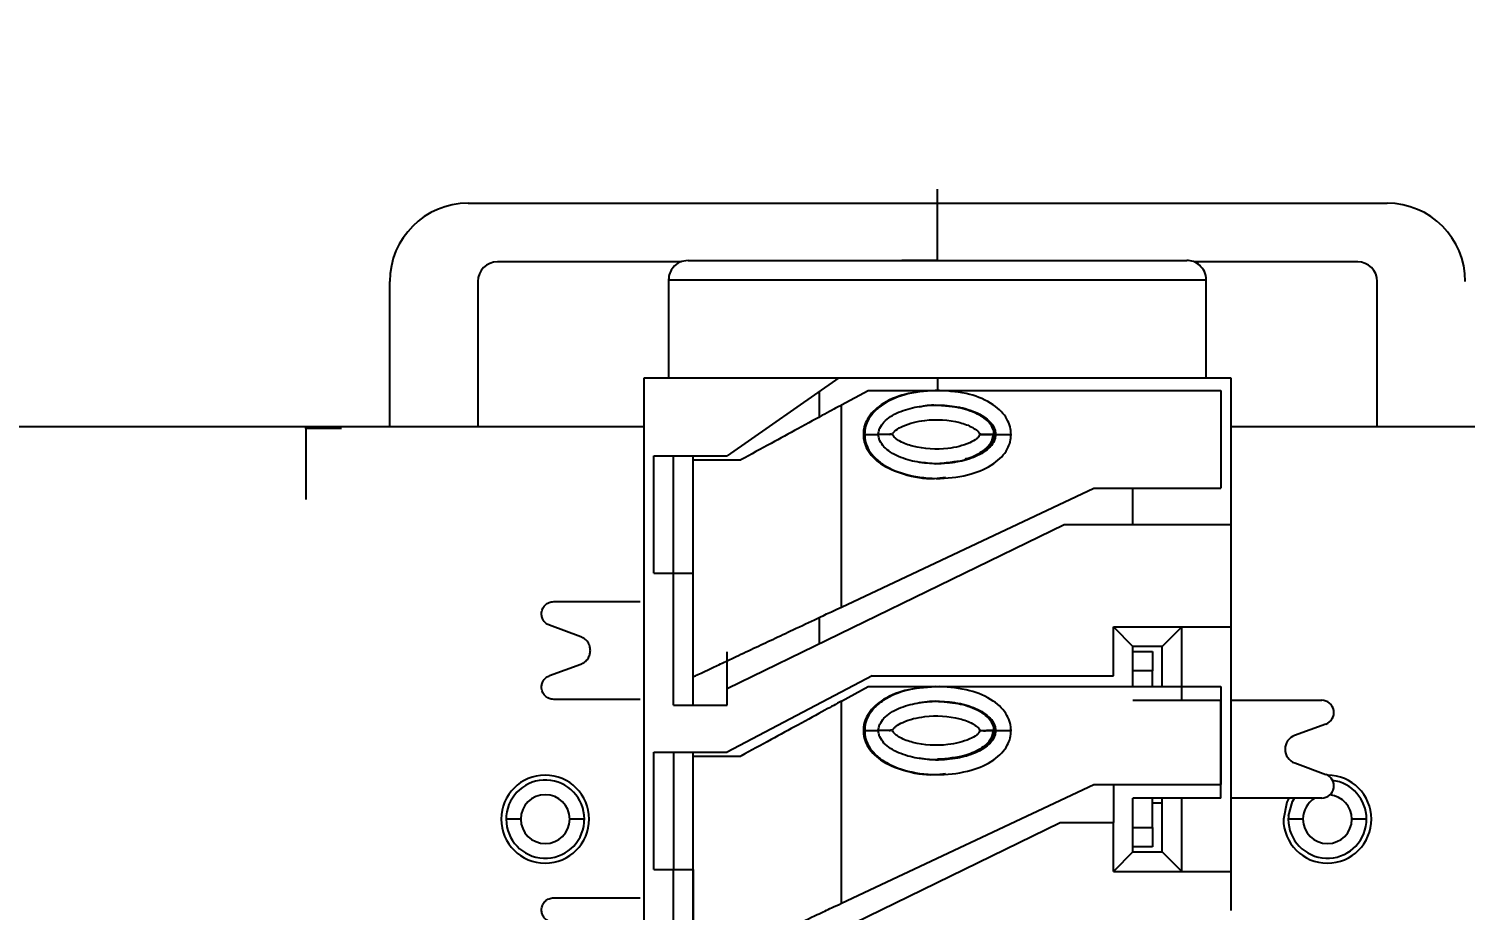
# Model space of a CAD drawing. Extents: x -34 to 51106, y -14166 to 1700.
# Drawn here: x 441.13 to 455.82, y 114.3 to 123.32 of the extents above; entities that cross this region are included whole.
import ezdxf

# ---------------------------------------------------------------- set-up
doc = ezdxf.new("R2010")
doc.units = 0
doc.layers.get('0').update_dxf_attribs({"linetype": 'CONTINUOUS'})
doc.layers.get('DEFPOINTS').update_dxf_attribs({"linetype": 'CONTINUOUS'})
doc.layers.add('РАЗМЕРЫ', color=2, linetype='CONTINUOUS')
doc.styles.add('ARIAL', font='arial.ttf', dxfattribs={"height": 3})
doc.dimstyles.new('BASA', dxfattribs={"dimtxt": 3, "dimasz": 3, "dimexe": 1.25, "dimexo": 0, "dimgap": 0, "dimtad": 0, "dimjust": 4, "dimtoh": 1, "dimdec": 1, "dimtxsty": 'ARIAL', "dimblk1": 'DOTSMALL', "dimblk2": 'OPEN', "dimsah": 1, "dimcen": 2.5, "dimclrd": 256, "dimclre": 256, "dimclrt": 256, "dimazin": 3, "dimtfac": 1, "dimtdec": 1, "dimtmove": 0, "dimatfit": 3})

# ---------------------------------------------------------------- blocks, each defined once
blk = doc.blocks.new('_DOTSMALL')
at = {"color": 0, "linetype": 'BYBLOCK', "const_width": 0.5}
blk.add_lwpolyline([(-0.0625, 0, 1), (0.0625, 0, 1)], format="xyb", close=True, dxfattribs=at)
blk = doc.blocks.new('_OPEN')
at = {"color": 0, "linetype": 'BYBLOCK'}
for p, q in [((-1, 0.1667), (0, 0)), ((-1, -0.1667), (0, 0)), ((0, 0), (-1, 0))]:
    blk.add_line(p, q, dxfattribs=at)
blk = doc.blocks.new('*D301')
at = {"layer": 'DEFPOINTS', "color": 0}
for p in [(548.284, 191.056), (273.284, 25.089), (548.284, -22.397)]:
    blk.add_point(p, dxfattribs=at)
at = {"layer": 'РАЗМЕРЫ'}
for p, q in [((548.284, 191.056), (548.284, -23.647)), ((273.284, 25.089), (273.284, -23.647)), ((273.284, -22.397), (545.284, -22.397))]:
    blk.add_line(p, q, dxfattribs=at)
at = {"layer": 'РАЗМЕРЫ', "xscale": 3, "yscale": 3, "zscale": 3, "rotation": 180}
blk.add_blockref('_DOTSMALL', (273.284, -22.397), dxfattribs=at)
at = {"layer": 'РАЗМЕРЫ', "xscale": 3, "yscale": 3, "zscale": 3}
blk.add_blockref('_OPEN', (548.284, -22.397), dxfattribs=at)
at = {"layer": 'РАЗМЕРЫ', "insert": (548.284, -31.034), "char_height": 3, "attachment_point": 5, "rotation": 90, "style": 'ARIAL'}
blk.add_mtext('275±0,2', dxfattribs=at)

msp = doc.modelspace()

# ---------------------------------------------------------------- linework, layer by layer
for p, q in [((450.4241, 120.9509), (450.4241, 121.6803)), ((445.6227, 121.5356), (455.0227, 121.5356)), ((447.8058, 120.9356), (445.9227, 120.9356)), ((447.8741, 120.9509), (452.9741, 120.9509)), ((450.4241, 120.9509), (450.0594, 120.9509)), ((454.7227, 120.9356), (453.0507, 120.9356)), ((444.8227, 119.2509), (444.8227, 120.7356)), ((445.7227, 120.7356), (445.7227, 119.2509)), ((447.6741, 120.7509), (453.1741, 120.7509)), ((447.6741, 120.7509), (447.6741, 119.7509)), ((453.1741, 119.7509), (453.1741, 120.7509)), ((454.9227, 119.2509), (454.9227, 120.7356)), ((447.4241, 110.2009), (447.4241, 119.7509)), ((447.4241, 119.7509), (449.2784, 119.7509)), ((449.4166, 119.7509), (448.2741, 118.9509)), ((449.2784, 119.7509), (452.729, 119.7509)), ((450.4241, 119.7509), (450.4241, 119.6209)), ((452.729, 119.7509), (453.4241, 119.7509)), ((453.4241, 119.7509), (453.4241, 118.2509)), ((449.2172, 119.3489), (449.2172, 119.6113)), ((449.4418, 119.4721), (449.7141, 119.6209)), ((449.7141, 119.6209), (450.4443, 119.6209)), ((450.4443, 119.6209), (453.3241, 119.6209)), ((453.3241, 119.6209), (453.3241, 118.6209)), ((449.4418, 117.4053), (449.4418, 119.4721)), ((450.5736, 119.4537), (450.4045, 119.4709)), ((430.8941, 119.2509), (447.4241, 119.2509)), ((443.9627, 119.2356), (444.3274, 119.2356)), ((443.9627, 119.2356), (443.9627, 118.5061)), ((451.0062, 119.1709), (451.0036, 119.1709)), ((453.4241, 119.2509), (466.3684, 119.2509)), ((447.5241, 117.7509), (447.5241, 118.9509)), ((447.5241, 118.9509), (448.2741, 118.9509)), ((447.7241, 117.7509), (447.7241, 118.9509)), ((447.9241, 118.9109), (447.9241, 118.9509)), ((447.9241, 116.6909), (447.9241, 118.9109)), ((449.4418, 117.4053), (452.0241, 118.6209)), ((452.0241, 118.6209), (453.3241, 118.6209)), ((452.4241, 118.2509), (452.4241, 118.6209)), ((448.2741, 116.5709), (451.7186, 118.2509)), ((451.7186, 118.2509), (453.4241, 118.2509)), ((453.4241, 118.2509), (453.4241, 117.2009)), ((447.5241, 117.7509), (447.7241, 117.7509)), ((447.7241, 116.4009), (447.7241, 117.7509)), ((447.7241, 117.7509), (447.9241, 117.7509)), ((447.9241, 116.4009), (447.9241, 117.7509)), ((446.4991, 117.4609), (447.3838, 117.4609)), ((449.2172, 117.0309), (449.2172, 117.2995)), ((446.7756, 117.1018), (446.4562, 117.2185)), ((452.2241, 116.7009), (452.2241, 117.2009)), ((452.2241, 117.2009), (453.4241, 117.2009)), ((452.2241, 117.2009), (452.4241, 117.0009)), ((452.9241, 117.2009), (452.7241, 117.0009)), ((452.9241, 116.4509), (452.9241, 117.2009)), ((453.4241, 117.2009), (453.4241, 114.7009)), ((452.7241, 117.0009), (452.4241, 117.0009)), ((452.4241, 116.9509), (452.4241, 117.0009)), ((452.7241, 116.5909), (452.7241, 117.0009)), ((446.4562, 116.7033), (446.7756, 116.82)), ((448.2741, 116.5709), (448.2741, 116.9462)), ((452.4241, 116.9509), (452.6241, 116.9509)), ((452.4241, 116.7509), (452.4241, 116.9509)), ((452.6241, 116.9509), (452.6241, 116.7509)), ((449.7561, 116.7009), (448.2741, 115.9209)), ((449.7561, 116.7009), (452.2241, 116.7009)), ((452.6241, 116.7509), (452.4241, 116.7509)), ((452.4241, 116.5906), (452.4241, 116.7509)), ((452.6241, 116.5906), (452.6241, 116.7509)), ((448.2741, 116.4009), (448.2741, 116.5709)), ((449.4418, 116.4421), (449.7141, 116.5909)), ((449.7141, 116.5909), (450.4443, 116.5909)), ((450.4443, 116.5909), (453.3241, 116.5909)), ((453.3241, 116.5909), (453.3241, 115.5909)), ((447.3838, 116.4609), (446.4991, 116.4609)), ((447.7241, 116.4009), (448.2741, 116.4009)), ((449.4418, 114.3753), (449.4418, 116.4421)), ((450.5736, 116.4237), (450.4045, 116.4409)), ((452.4241, 116.4509), (453.3241, 116.4509)), ((453.3241, 115.4509), (453.3241, 116.4509)), ((453.4241, 116.4509), (454.3541, 116.4509)), ((451.0062, 116.1409), (451.0036, 116.1409)), ((454.3969, 116.2084), (454.0776, 116.0918)), ((447.5241, 115.9209), (448.2741, 115.9209)), ((447.5241, 114.7209), (447.5241, 115.9209)), ((447.7241, 115.9209), (447.7241, 114.7209)), ((447.9241, 115.8809), (447.9241, 115.9209)), ((447.9241, 113.6609), (447.9241, 115.8809)), ((454.0779, 115.8099), (454.397, 115.6933)), ((449.4418, 114.3753), (452.0241, 115.5909)), ((452.0241, 115.5909), (453.3241, 115.5909)), ((452.2241, 115.5909), (452.2241, 115.2009)), ((453.3241, 115.4509), (452.4241, 115.4509)), ((452.4241, 115.1509), (452.4241, 115.4509)), ((452.6241, 115.1509), (452.6241, 115.4509)), ((452.6241, 115.4009), (452.7241, 115.4009)), ((452.7241, 114.9009), (452.7241, 115.4509)), ((452.9241, 114.7009), (452.9241, 115.4509)), ((454.3541, 115.4509), (453.4241, 115.4509)), ((446.1627, 115.2356), (446.0127, 115.2356)), ((446.8127, 115.2356), (446.6627, 115.2356)), ((448.2741, 113.5409), (451.6776, 115.2009)), ((451.6776, 115.2009), (452.2241, 115.2009)), ((452.2241, 114.7009), (452.2241, 115.2009)), ((454.1627, 115.2356), (454.0127, 115.2356)), ((454.8127, 115.2356), (454.6627, 115.2356)), ((452.4241, 115.1509), (452.6241, 115.1509)), ((452.4241, 114.9509), (452.4241, 115.1509)), ((452.6241, 115.1509), (452.6241, 114.9509)), ((452.4241, 114.9009), (452.2241, 114.7009)), ((452.6241, 114.9509), (452.4241, 114.9509)), ((452.4241, 114.9009), (452.4241, 114.9509)), ((452.4241, 114.9009), (452.7241, 114.9009)), ((452.7241, 114.9009), (452.9241, 114.7009)), ((447.5241, 114.7209), (447.7241, 114.7209)), ((447.7241, 113.3709), (447.7241, 114.7209)), ((447.7241, 114.7209), (447.9241, 114.7209)), ((447.9241, 114.7209), (447.9241, 113.3709)), ((452.2241, 114.7009), (453.4241, 114.7009)), ((453.4241, 114.7009), (453.4241, 114.3009)), ((446.4991, 114.4309), (447.3838, 114.4309))]:
    msp.add_line(p, q)
at = {"flags": 128}
for points in [[(454.0175, 115.4509), (453.997, 115.4078), (453.9627, 115.2356)], [(454.0142, 115.2706), (454.056, 115.4165), (454.0756, 115.4509)]]:
    msp.add_lwpolyline(points, dxfattribs=at)
for centre, radius, start, end in [((445.6227, 120.7356), 0.8, 90, 180), ((455.0227, 120.7356), 0.8, 0, 90), ((445.9227, 120.7356), 0.2, 90, 180), ((452.9741, 120.7509), 0.2, 49.19637, 90), ((454.7227, 120.7356), 0.2, 0, 90), ((454.3541, 116.3259), 0.125, 290.02129, 90), ((454.1291, 115.9509), 0.15, 110.07253, 250.03034), ((446.4117, 115.2356), 0.45, 0, 180), ((446.4127, 115.2356), 0.4, 360, 174.97911), ((454.3541, 115.5759), 0.125, 270, 69.92747), ((454.4127, 115.2356), 0.45, 0, 89.8418), ((454.4127, 115.2356), 0.4, 360, 82.38225), ((446.4127, 115.2356), 0.25, 0, 180), ((454.4127, 115.2356), 0.25, 120.56197, 180), ((454.4127, 115.2356), 0.25, 0, 83.94769), ((446.4117, 115.2356), 0.45, 180, 0), ((446.4127, 115.2356), 0.4, 174.97911, 180), ((446.4127, 115.2356), 0.4, 180, 354.97911), ((446.4127, 115.2356), 0.25, 180, 0), ((446.4127, 115.2356), 0.4, 354.97911, 360), ((454.4127, 115.2356), 0.45, 180, 0), ((454.4127, 115.2356), 0.4, 174.97911, 180), ((454.4127, 115.2356), 0.4, 180, 354.97911), ((454.4127, 115.2356), 0.25, 180, 0), ((454.4127, 115.2356), 0.4, 354.97911, 360)]:
    msp.add_arc(centre, radius, start, end)
for points, knots in [([(447.8741, 120.9509), (447.8447, 120.9471), (447.786, 120.9395), (447.7203, 120.886), (447.6811, 120.8201), (447.6764, 120.7739), (447.6741, 120.7509)], [0, 0, 0, 0, 0.2795901, 0.559305, 0.7797089, 1, 1, 1, 1]), ([(453.1042, 120.9015), (453.1033, 120.9027), (453.0885, 120.9222), (453.0417, 120.9427), (452.9966, 120.9481), (452.9741, 120.9509)], [0, 0, 0, 0, 0.0319908, 0.5163931, 1, 1, 1, 1]), ([(453.1741, 120.7509), (453.1707, 120.7807), (453.164, 120.8387), (453.1238, 120.8809), (453.1042, 120.9015)], [0, 0, 0, 0, 0.5135389, 1, 1, 1, 1]), ([(450.402, 119.6209), (450.2973, 119.6135), (450.1041, 119.5998), (449.8887, 119.509), (449.7657, 119.41), (449.7077, 119.332), (449.6714, 119.2513), (449.6678, 119.197), (449.666, 119.1709)], [0, 0, 0, 0, 0.3316501, 0.6118497, 0.7243361, 0.8285532, 0.917613, 1, 1, 1, 1]), ([(450.4443, 119.6209), (450.3359, 119.6154), (450.1357, 119.6052), (449.9114, 119.5148), (449.7831, 119.4145), (449.7227, 119.3355), (449.6847, 119.2532), (449.6809, 119.1976), (449.6791, 119.1709)], [0, 0, 0, 0, 0.3326835, 0.6143126, 0.7263132, 0.830069, 0.9181123, 1, 1, 1, 1]), ([(451.177, 119.1709), (451.1752, 119.1968), (451.1715, 119.251), (451.1357, 119.3314), (451.0779, 119.4094), (450.9557, 119.5081), (450.7412, 119.5992), (450.5487, 119.6132), (450.4443, 119.6209)], [0, 0, 0, 0, 0.08220767, 0.17157786, 0.27533065, 0.38837362, 0.6679445, 1, 1, 1, 1]), ([(449.4418, 119.4721), (449.3901, 119.4435), (449.276, 119.3803), (449.0116, 119.2375), (448.7088, 119.0717), (448.5164, 118.9667), (448.4141, 118.9109)], [0, 0, 0, 0, 0.22443111, 0.49531627, 0.73171804, 1, 1, 1, 1]), ([(449.821, 119.1709), (449.8217, 119.1817), (449.8232, 119.2039), (449.8387, 119.249), (449.8771, 119.3032), (449.9443, 119.3565), (450.0566, 119.4151), (450.2177, 119.4596), (450.4202, 119.4766), (450.6227, 119.4595), (450.7839, 119.4151), (450.8961, 119.3565), (450.9634, 119.3032), (451.0017, 119.249), (451.0173, 119.2039), (451.0187, 119.1817), (451.0194, 119.1709)], [0, 0, 0, 0, 0.0223801, 0.0458065, 0.0976809, 0.1572211, 0.2219214, 0.3589925, 0.4999962, 0.6410523, 0.7780941, 0.8428195, 0.9023153, 0.9542096, 0.9776199, 1, 1, 1, 1]), ([(450.2381, 119.4537), (450.2944, 119.4652), (450.3508, 119.4766), (450.4072, 119.4709), (450.4072, 119.4709)], [0, 0, 0, 0, 0.999644, 1, 1, 1, 1]), ([(450.4072, 119.4709), (450.4839, 119.4665), (450.6291, 119.4582), (450.7976, 119.405), (450.9037, 119.3421), (450.9598, 119.2902), (450.9981, 119.2329), (451.0036, 119.1908), (451.0062, 119.1709)], [0, 0, 0, 0, 0.3181275, 0.601832, 0.7219746, 0.8264922, 0.9175388, 1, 1, 1, 1]), ([(449.963, 119.1709), (449.9671, 119.1784), (449.9762, 119.195), (450.0113, 119.226), (450.1127, 119.2813), (450.3347, 119.332), (450.584, 119.3197), (450.7624, 119.257), (450.826, 119.2152), (450.851, 119.1901), (450.8583, 119.1769), (450.8617, 119.1708)], [0, 0, 0, 0, 0.0261599, 0.057698, 0.1416689, 0.3787543, 0.7466604, 0.8922456, 0.9539268, 0.9785807, 1, 1, 1, 1]), ([(451.0036, 119.1709), (451.001, 119.1908), (450.9955, 119.2329), (450.9571, 119.2902), (450.9011, 119.3422), (450.7949, 119.4044), (450.6818, 119.4449), (450.5936, 119.4521), (450.5736, 119.4537)], [0, 0, 0, 0, 0.1077757, 0.226772, 0.3633747, 0.5203992, 0.8911966, 1, 1, 1, 1]), ([(449.666, 119.1709), (449.6675, 119.1457), (449.6707, 119.0929), (449.7053, 119.0139), (449.7615, 118.9366), (449.8798, 118.8373), (450.0933, 118.7509), (450.3249, 118.7083), (450.469, 118.7287), (450.5072, 118.734)], [0, 0, 0, 0, 0.0713458, 0.1497316, 0.2415625, 0.3423356, 0.5858179, 0.8901936, 1, 1, 1, 1]), ([(449.6791, 119.1709), (449.681, 119.144), (449.6849, 119.0878), (449.7232, 119.0051), (449.7849, 118.9255), (449.9127, 118.8259), (450.1396, 118.7394), (450.4488, 118.7085), (450.7521, 118.7486), (450.9649, 118.8386), (451.0822, 118.9375), (451.138, 119.0145), (451.1725, 119.0933), (451.1756, 119.1458), (451.177, 119.1709)], [0, 0, 0, 0, 0.04185758, 0.08734566, 0.14001746, 0.1982332, 0.33859456, 0.51312931, 0.68028348, 0.8131942, 0.86789712, 0.91828663, 0.96095311, 1, 1, 1, 1]), ([(449.6791, 119.1709), (449.6978, 119.1709), (449.7267, 119.1709), (449.7606, 119.1709), (449.7835, 119.1709), (449.8016, 119.1709), (449.8185, 119.1709), (449.82, 119.1709), (449.821, 119.1709)], [0, 0, 0, 0, 0.2394715, 0.3683814, 0.5000243, 0.6316636, 0.7605633, 1, 1, 1, 1]), ([(449.9473, 119.1709), (449.9473, 119.1709), (449.9473, 119.1709), (449.9471, 119.1708), (449.9466, 119.1708), (449.9446, 119.1708), (449.9276, 119.1703), (449.8987, 119.1715), (449.8681, 119.171), (449.853, 119.1708), (449.8475, 119.1709), (449.8453, 119.1709), (449.8378, 119.1709), (449.824, 119.1709), (449.8082, 119.1709), (449.8067, 119.1709), (449.8058, 119.1709)], [0, 0, 0, 0, 0.0000569, 0.0005192, 0.0018171, 0.0067621, 0.0262304, 0.2205017, 0.383874, 0.4728577, 0.474236, 0.4843593, 0.5119088, 0.6158761, 0.7812284, 1, 1, 1, 1]), ([(451.0194, 119.1709), (451.0187, 119.16), (451.0173, 119.1379), (451.0017, 119.0928), (450.9634, 119.0386), (450.8961, 118.9852), (450.7838, 118.9266), (450.6227, 118.8822), (450.4202, 118.8651), (450.2177, 118.8822), (450.0566, 118.9266), (449.9443, 118.9852), (449.877, 119.0386), (449.8387, 119.0928), (449.8232, 119.1379), (449.8217, 119.16), (449.821, 119.1709)], [0, 0, 0, 0, 0.0223801, 0.0458065, 0.0976809, 0.1572211, 0.2219214, 0.3589925, 0.4999962, 0.6410523, 0.7780941, 0.8428195, 0.9023153, 0.9542096, 0.9776199, 1, 1, 1, 1]), ([(449.9307, 119.1703), (449.9343, 119.1721), (449.9421, 119.1759), (449.9504, 119.1785), (449.9549, 119.1799)], [0, 0, 0, 0, 0.45955689, 1, 1, 1, 1]), ([(450.8617, 119.1708), (450.8576, 119.1633), (450.8485, 119.1467), (450.8134, 119.1158), (450.712, 119.0604), (450.49, 119.0098), (450.2408, 119.0221), (450.0623, 119.0848), (449.9987, 119.1265), (449.9738, 119.1516), (449.9664, 119.1648), (449.963, 119.1709)], [0, 0, 0, 0, 0.0261599, 0.057698, 0.1416689, 0.3787543, 0.7466604, 0.8922456, 0.9539268, 0.9785807, 1, 1, 1, 1]), ([(450.4045, 118.8709), (450.4813, 118.8753), (450.6265, 118.8835), (450.7949, 118.9368), (450.9011, 118.9996), (450.9572, 119.0515), (450.9955, 119.1089), (451.001, 119.1509), (451.0036, 119.1709)], [0, 0, 0, 0, 0.31818545, 0.60186606, 0.72199836, 0.82650686, 0.91754557, 1, 1, 1, 1]), ([(451.0062, 119.1709), (451.0036, 119.1509), (450.9981, 119.1089), (450.9598, 119.0516), (450.9037, 118.9995), (450.7975, 118.9374), (450.6844, 118.8968), (450.5962, 118.8896), (450.5762, 118.888)], [0, 0, 0, 0, 0.1077748, 0.2267698, 0.3633709, 0.5203935, 0.8911875, 1, 1, 1, 1]), ([(450.9936, 119.1726), (450.9907, 119.1523), (450.9848, 119.1115), (450.9626, 119.0757), (450.9495, 119.0597), (450.9491, 119.0592), (450.9476, 119.0573), (450.9418, 119.0505), (450.9196, 119.0264), (450.8491, 118.9727), (450.7721, 118.928), (450.7119, 118.9196), (450.709, 118.9192)], [0, 0, 0, 0, 0.1508884, 0.3025416, 0.3027165, 0.3040111, 0.3075341, 0.3206884, 0.3701981, 0.5494406, 0.97871, 1, 1, 1, 1]), ([(451.0026, 119.1708), (451.0012, 119.1708), (450.9983, 119.1708), (450.9837, 119.1708), (450.9568, 119.1709), (450.9183, 119.1705), (450.8847, 119.1701), (450.8616, 119.1703), (450.85, 119.1707), (450.846, 119.1709)], [0, 0, 0, 0, 0.14676399, 0.28104117, 0.49993763, 0.70282515, 0.85156901, 0.94879622, 1, 1, 1, 1]), ([(450.8461, 119.1709), (450.8461, 119.1709), (450.8461, 119.1709), (450.8462, 119.1709), (450.8473, 119.1708), (450.8651, 119.171), (450.9029, 119.17), (450.948, 119.1709), (450.9786, 119.1716), (450.9897, 119.1721), (450.9927, 119.1724), (450.9934, 119.1725), (450.9936, 119.1726), (450.9936, 119.1726), (450.9936, 119.1726), (450.9936, 119.1726), (450.9936, 119.1726)], [0, 0, 0, 0, 0.00010894, 0.00050421, 0.0016655, 0.02263723, 0.36157861, 0.77064078, 0.93778796, 0.98509778, 0.99650594, 0.99913869, 0.99948503, 0.99971572, 0.99985722, 1, 1, 1, 1]), ([(451.0194, 119.1709), (451.0224, 119.1709), (451.027, 119.1709), (451.0475, 119.1709), (451.0681, 119.1709), (451.0931, 119.1709), (451.1289, 119.1709), (451.1581, 119.1709), (451.177, 119.1709)], [0, 0, 0, 0, 0.239423, 0.3683177, 0.4999548, 0.6315989, 0.7605132, 1, 1, 1, 1]), ([(450.5762, 118.888), (450.5198, 118.8794), (450.4071, 118.8623), (450.2944, 118.8794), (450.2381, 118.888)], [0, 0, 0, 0, 0.4999871, 1, 1, 1, 1]), ([(447.9241, 116.6909), (447.9272, 116.6924), (447.9335, 116.6956), (447.9849, 116.7202), (448.0682, 116.7591), (448.1873, 116.8146), (448.3463, 116.89), (448.5358, 116.9787), (448.7437, 117.0767), (448.9694, 117.1829), (449.1778, 117.2811), (449.3442, 117.3591), (449.4104, 117.3904), (449.4418, 117.4053)], [0, 0, 0, 0, 0.0700259, 0.1429749, 0.2194126, 0.2998308, 0.3877387, 0.4931668, 0.5885264, 0.6902003, 0.8222869, 0.915661, 1, 1, 1, 1]), ([(450.402, 116.5909), (450.2973, 116.5835), (450.1041, 116.5698), (449.8887, 116.479), (449.7657, 116.38), (449.7077, 116.302), (449.6714, 116.2213), (449.6678, 116.167), (449.666, 116.1409)], [0, 0, 0, 0, 0.33165011, 0.61184974, 0.72433615, 0.82855315, 0.91761296, 1, 1, 1, 1]), ([(450.4443, 116.5909), (450.3359, 116.5854), (450.1357, 116.5752), (449.9114, 116.4848), (449.7831, 116.3845), (449.7227, 116.3055), (449.6847, 116.2232), (449.6809, 116.1676), (449.6791, 116.1409)], [0, 0, 0, 0, 0.3326835, 0.6143126, 0.7263132, 0.830069, 0.9181123, 1, 1, 1, 1]), ([(451.177, 116.1409), (451.1752, 116.1668), (451.1715, 116.221), (451.1357, 116.3014), (451.0779, 116.3794), (450.9557, 116.4781), (450.7412, 116.5692), (450.5487, 116.5832), (450.4443, 116.5909)], [0, 0, 0, 0, 0.0822077, 0.1715779, 0.2753307, 0.3883736, 0.6679445, 1, 1, 1, 1]), ([(449.4418, 116.4421), (449.3901, 116.4135), (449.276, 116.3503), (449.0116, 116.2075), (448.7088, 116.0417), (448.5164, 115.9367), (448.4141, 115.8809)], [0, 0, 0, 0, 0.2244311, 0.4953163, 0.731718, 1, 1, 1, 1]), ([(449.821, 116.1409), (449.8217, 116.1517), (449.8232, 116.1739), (449.8387, 116.219), (449.8771, 116.2732), (449.9443, 116.3265), (450.0566, 116.3851), (450.2177, 116.4296), (450.4202, 116.4466), (450.6227, 116.4295), (450.7839, 116.3851), (450.8961, 116.3265), (450.9634, 116.2732), (451.0017, 116.219), (451.0173, 116.1739), (451.0187, 116.1517), (451.0194, 116.1409)], [0, 0, 0, 0, 0.0223801, 0.0458065, 0.0976809, 0.1572211, 0.2219214, 0.3589925, 0.4999962, 0.6410523, 0.7780941, 0.8428195, 0.9023153, 0.9542096, 0.9776199, 1, 1, 1, 1]), ([(450.2381, 116.4237), (450.2944, 116.4352), (450.3508, 116.4466), (450.4072, 116.4409), (450.4072, 116.4409)], [0, 0, 0, 0, 0.999644, 1, 1, 1, 1]), ([(450.4072, 116.4409), (450.4839, 116.4365), (450.6291, 116.4282), (450.7976, 116.375), (450.9037, 116.3121), (450.9598, 116.2602), (450.9981, 116.2029), (451.0036, 116.1608), (451.0062, 116.1409)], [0, 0, 0, 0, 0.3181275, 0.601832, 0.7219746, 0.8264922, 0.9175388, 1, 1, 1, 1]), ([(451.0036, 116.1409), (451.001, 116.1608), (450.9955, 116.2029), (450.9571, 116.2602), (450.9011, 116.3122), (450.7949, 116.3744), (450.6818, 116.4149), (450.5936, 116.4221), (450.5736, 116.4237)], [0, 0, 0, 0, 0.1077757, 0.226772, 0.3633747, 0.5203992, 0.8911966, 1, 1, 1, 1]), ([(449.963, 116.1409), (449.9671, 116.1484), (449.9762, 116.165), (450.0113, 116.196), (450.1127, 116.2513), (450.3347, 116.302), (450.584, 116.2897), (450.7624, 116.227), (450.826, 116.1852), (450.851, 116.1601), (450.8583, 116.1469), (450.8617, 116.1408)], [0, 0, 0, 0, 0.0261599, 0.057698, 0.1416689, 0.3787543, 0.7466604, 0.8922456, 0.9539268, 0.9785807, 1, 1, 1, 1]), ([(449.666, 116.1409), (449.6675, 116.1157), (449.6707, 116.0629), (449.7053, 115.9839), (449.7615, 115.9066), (449.8798, 115.8073), (450.0933, 115.7209), (450.3249, 115.6783), (450.469, 115.6987), (450.5072, 115.704)], [0, 0, 0, 0, 0.0713458, 0.1497316, 0.2415625, 0.3423356, 0.5858179, 0.8901936, 1, 1, 1, 1]), ([(449.6791, 116.1409), (449.681, 116.114), (449.6849, 116.0578), (449.7232, 115.9751), (449.7849, 115.8955), (449.9127, 115.7959), (450.1396, 115.7094), (450.4488, 115.6785), (450.7521, 115.7186), (450.9649, 115.8086), (451.0822, 115.9075), (451.138, 115.9845), (451.1725, 116.0633), (451.1756, 116.1158), (451.177, 116.1409)], [0, 0, 0, 0, 0.0418576, 0.0873457, 0.1400175, 0.1982332, 0.3385946, 0.5131293, 0.6802835, 0.8131942, 0.8678971, 0.9182866, 0.9609531, 1, 1, 1, 1]), ([(449.6791, 116.1409), (449.6978, 116.1409), (449.7267, 116.1409), (449.7606, 116.1409), (449.7835, 116.1409), (449.8016, 116.1409), (449.8185, 116.1409), (449.82, 116.1409), (449.821, 116.1409)], [0, 0, 0, 0, 0.2394715, 0.3683814, 0.5000243, 0.6316636, 0.7605633, 1, 1, 1, 1]), ([(449.9473, 116.1409), (449.9473, 116.1409), (449.9473, 116.1409), (449.9471, 116.1408), (449.9466, 116.1408), (449.9446, 116.1408), (449.9276, 116.1403), (449.8987, 116.1415), (449.8681, 116.141), (449.853, 116.1408), (449.8475, 116.1409), (449.8453, 116.1409), (449.8378, 116.1409), (449.824, 116.1409), (449.8082, 116.1409), (449.8067, 116.1409), (449.8058, 116.1409)], [0, 0, 0, 0, 0.00005692, 0.00051922, 0.00181706, 0.00676207, 0.02623042, 0.22050172, 0.38387399, 0.47285771, 0.47423603, 0.48435933, 0.51190878, 0.61587613, 0.78122841, 1, 1, 1, 1]), ([(451.0194, 116.1409), (451.0187, 116.13), (451.0173, 116.1079), (451.0017, 116.0628), (450.9634, 116.0086), (450.8961, 115.9552), (450.7838, 115.8966), (450.6227, 115.8522), (450.4202, 115.8351), (450.2177, 115.8522), (450.0566, 115.8966), (449.9443, 115.9552), (449.877, 116.0086), (449.8387, 116.0628), (449.8232, 116.1079), (449.8217, 116.13), (449.821, 116.1409)], [0, 0, 0, 0, 0.0223801, 0.0458065, 0.0976809, 0.1572211, 0.2219214, 0.3589925, 0.4999962, 0.6410523, 0.7780941, 0.8428195, 0.9023153, 0.9542096, 0.9776199, 1, 1, 1, 1]), ([(449.9307, 116.1403), (449.9343, 116.1421), (449.9421, 116.1459), (449.9504, 116.1485), (449.9549, 116.1499)], [0, 0, 0, 0, 0.4595569, 1, 1, 1, 1]), ([(450.8617, 116.1408), (450.8576, 116.1333), (450.8485, 116.1167), (450.8134, 116.0858), (450.712, 116.0304), (450.49, 115.9798), (450.2408, 115.9921), (450.0623, 116.0548), (449.9987, 116.0965), (449.9738, 116.1216), (449.9664, 116.1348), (449.963, 116.1409)], [0, 0, 0, 0, 0.0261599, 0.057698, 0.1416689, 0.3787543, 0.7466604, 0.8922456, 0.9539268, 0.9785807, 1, 1, 1, 1]), ([(450.4045, 115.8409), (450.4813, 115.8453), (450.6265, 115.8535), (450.7949, 115.9068), (450.9011, 115.9696), (450.9572, 116.0215), (450.9955, 116.0789), (451.001, 116.1209), (451.0036, 116.1409)], [0, 0, 0, 0, 0.3181854, 0.6018661, 0.7219984, 0.8265069, 0.9175456, 1, 1, 1, 1]), ([(450.9936, 116.1426), (450.9907, 116.1223), (450.9848, 116.0815), (450.9626, 116.0457), (450.9495, 116.0297), (450.9491, 116.0292), (450.9476, 116.0273), (450.9418, 116.0205), (450.9196, 115.9965), (450.8495, 115.9411), (450.681, 115.8661), (450.5234, 115.8548), (450.4241, 115.8476)], [0, 0, 0, 0, 0.0881535, 0.1767539, 0.176856, 0.1776124, 0.1796707, 0.1873558, 0.2162808, 0.3209996, 0.5717917, 1, 1, 1, 1]), ([(451.0062, 116.1409), (451.0036, 116.1209), (450.9981, 116.0789), (450.9598, 116.0216), (450.9037, 115.9695), (450.7975, 115.9074), (450.6844, 115.8668), (450.5962, 115.8596), (450.5762, 115.858)], [0, 0, 0, 0, 0.1077748, 0.2267698, 0.3633709, 0.5203935, 0.8911875, 1, 1, 1, 1]), ([(451.0026, 116.1408), (451.0012, 116.1408), (450.9983, 116.1408), (450.9837, 116.1408), (450.9568, 116.1409), (450.9183, 116.1405), (450.8847, 116.1401), (450.8616, 116.1403), (450.85, 116.1407), (450.846, 116.1409)], [0, 0, 0, 0, 0.146764, 0.2810412, 0.4999376, 0.7028252, 0.851569, 0.9487962, 1, 1, 1, 1]), ([(450.8461, 116.1409), (450.8461, 116.1409), (450.8461, 116.1409), (450.8462, 116.1409), (450.8473, 116.1408), (450.8651, 116.141), (450.9029, 116.14), (450.948, 116.1409), (450.9786, 116.1416), (450.9897, 116.1421), (450.9927, 116.1424), (450.9934, 116.1425), (450.9936, 116.1426), (450.9936, 116.1426), (450.9936, 116.1426), (450.9936, 116.1426), (450.9936, 116.1426)], [0, 0, 0, 0, 0.0001089, 0.0005042, 0.0016655, 0.0226372, 0.3615786, 0.7706408, 0.937788, 0.9850978, 0.9965059, 0.9991387, 0.999485, 0.9997157, 0.9998572, 1, 1, 1, 1]), ([(451.0194, 116.1409), (451.0224, 116.1409), (451.027, 116.1409), (451.0475, 116.1409), (451.0681, 116.1409), (451.0931, 116.1409), (451.1289, 116.1409), (451.1581, 116.1409), (451.177, 116.1409)], [0, 0, 0, 0, 0.239423, 0.3683177, 0.4999548, 0.6315989, 0.7605132, 1, 1, 1, 1]), ([(450.5762, 115.858), (450.5198, 115.8494), (450.4071, 115.8323), (450.2944, 115.8494), (450.2381, 115.858)], [0, 0, 0, 0, 0.4999871, 1, 1, 1, 1]), ([(447.9241, 113.6609), (447.9272, 113.6624), (447.9335, 113.6656), (447.9849, 113.6902), (448.0682, 113.7291), (448.1873, 113.7846), (448.3463, 113.86), (448.5358, 113.9487), (448.7437, 114.0467), (448.9694, 114.1529), (449.1778, 114.2511), (449.3442, 114.3291), (449.4104, 114.3604), (449.4418, 114.3753)], [0, 0, 0, 0, 0.0700259, 0.1429749, 0.2194126, 0.2998308, 0.3877387, 0.4931668, 0.5885264, 0.6902003, 0.8222869, 0.915661, 1, 1, 1, 1])]:
    msp.add_open_spline(points, degree=3, knots=knots)
for points in [[(447.9241, 118.9109), (447.9307, 118.9109), (447.944, 118.9109), (448.0493, 118.9109), (448.2054, 118.9109), (448.3445, 118.9109), (448.4141, 118.9109)], [(446.3741, 117.3359), (446.376, 117.3523), (446.3797, 117.385), (446.4086, 117.4263), (446.4499, 117.4552), (446.4827, 117.459), (446.4991, 117.4609)], [(446.4562, 117.2185), (446.4446, 117.2239), (446.4215, 117.2347), (446.3952, 117.2633), (446.3775, 117.2977), (446.3752, 117.3231), (446.3741, 117.3359)], [(446.8741, 116.9609), (446.8727, 116.9761), (446.87, 117.0067), (446.8487, 117.048), (446.8172, 117.0822), (446.7894, 117.0953), (446.7756, 117.1018)], [(446.7756, 116.82), (446.7894, 116.8265), (446.8172, 116.8395), (446.8487, 116.8737), (446.87, 116.9151), (446.8727, 116.9456), (446.8741, 116.9609)], [(446.3741, 116.5859), (446.3752, 116.5986), (446.3775, 116.624), (446.3952, 116.6585), (446.4215, 116.687), (446.4446, 116.6979), (446.4562, 116.7033)], [(446.4991, 116.4609), (446.4827, 116.4628), (446.4499, 116.4665), (446.4086, 116.4954), (446.3797, 116.5367), (446.376, 116.5695), (446.3741, 116.5859)], [(447.9241, 115.8809), (447.9307, 115.8809), (447.944, 115.8809), (448.0493, 115.8809), (448.2054, 115.8809), (448.3445, 115.8809), (448.4141, 115.8809)], [(446.3741, 114.3059), (446.376, 114.3223), (446.3797, 114.355), (446.4086, 114.3963), (446.4499, 114.4252), (446.4827, 114.429), (446.4991, 114.4309)], [(446.4562, 114.1885), (446.4446, 114.1939), (446.4215, 114.2047), (446.3952, 114.2333), (446.3775, 114.2677), (446.3752, 114.2931), (446.3741, 114.3059)]]:
    msp.add_open_spline(points, degree=3)
for p in [(450.4241, 120.9509), (443.9627, 119.2356)]:
    msp.add_point(p)

# ---------------------------------------------------------------- dimensions: what is measured, and where the dimension line sits
at = {"layer": 'РАЗМЕРЫ'}
dim = msp.add_linear_dim(base=(548.2841, -22.3966), p1=(273.2841, 25.089), p2=(548.2841, 191.0558), dimstyle='BASA', override={"dimgap": 0, "dimtol": 1, "dimlim": 0, "dimtp": 0.2, "dimtm": 0.2}, dxfattribs=at)
dim.commit()
dim.dimension.update_dxf_attribs({"geometry": '*D301', "text_midpoint": (548.2841, -31.0341)})

doc.saveas('drawing.dxf')
